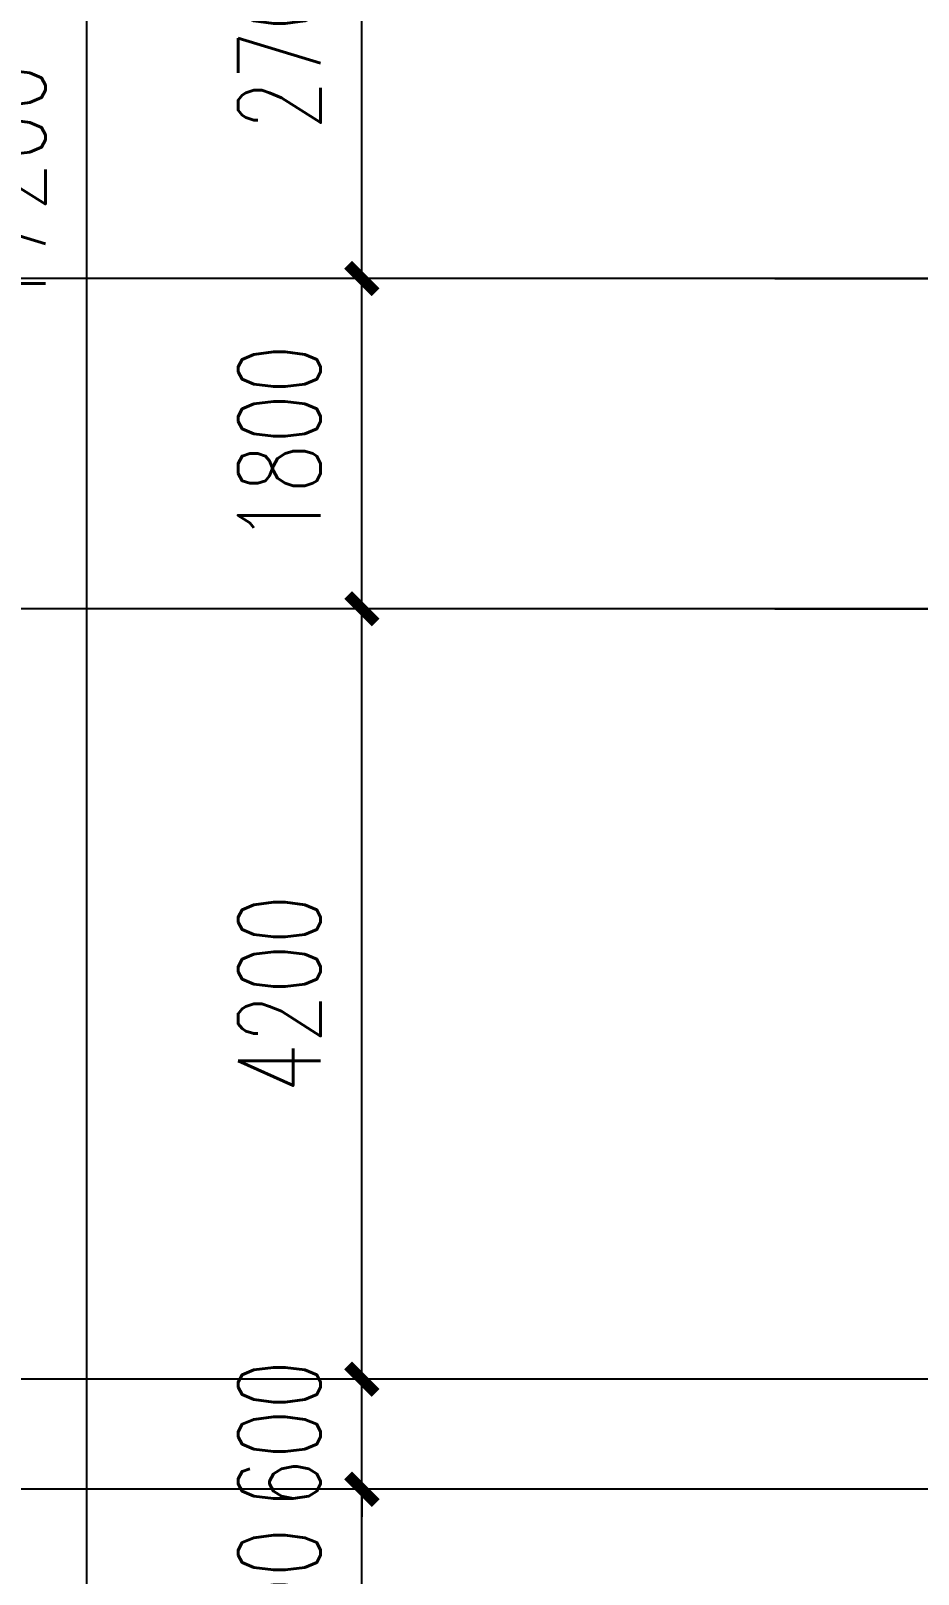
# Model space of a CAD drawing. Extents: x 802298 to 1915382, y -2285475 to -1340051.
# Drawn here: x 1341536 to 1346372, y -2240889 to -2232476 of the extents above; entities that cross this region are included whole.
import ezdxf

# ---------------------------------------------------------------- set-up
doc = ezdxf.new("R2010")
doc.units = 0
doc.header["$LTSCALE"] = 1000
doc.header["$MEASUREMENT"] = 0
doc.linetypes.add('DOTE', pattern=[2.42, 2, -0.2, 0.02, -0.2])
doc.layers.get('0').update_dxf_attribs({"linetype": 'CONTINUOUS'})
doc.layers.get('Defpoints').update_dxf_attribs({"linetype": 'CONTINUOUS'})
doc.layers.add('AXIS', color=3, linetype='CONTINUOUS')
doc.layers.add('DOTE', color=1, linetype='CONTINUOUS')
doc.styles.add('DIM_FONT', font='SIMPLEX', dxfattribs={"width": 0.7, "bigfont": 'GBCBIG'})
doc.dimstyles.new('DIMN150', dxfattribs={"dimscale": 1.5, "dimtxt": 300, "dimasz": 100, "dimexe": 250, "dimexo": 300, "dimgap": 150, "dimtad": 1, "dimdec": 0, "dimzin": 0, "dimdsep": 46, "dimtxsty": 'DIM_FONT', "dimblk": 'ARCHTICK', "dimcen": 0.09, "dimclrt": 7, "dimazin": 2, "dimtfac": 1, "dimtdec": 0, "dimtix": 1, "dimtmove": 2, "dimatfit": 3, "dimfxl": 0, "dimtolj": 1, "dimtzin": 0, "dimarcsym": 0})

# ---------------------------------------------------------------- blocks, each defined once
blk = doc.blocks.new('_ArchTick')
at = {"color": 0, "linetype": 'ByBlock', "const_width": 0.4}
blk.add_lwpolyline([(-0.5, -0.5), (0.5, 0.5)], dxfattribs=at)
blk = doc.blocks.new('*D577')
at = {"layer": 'AXIS', "color": 0, "lineweight": -2}
for p, q in [((1345140.5, -2224726.4), (1341465.5, -2224726.4)), ((1341840.5, -2241926.4), (1341840.5, -2224726.4)), ((1345140.5, -2241926.4), (1341465.5, -2241926.4))]:
    blk.add_line(p, q, dxfattribs=at)
at = {"layer": 'Defpoints', "color": 0}
for p in [(1341840.5, -2224726.4), (1345590.5, -2224726.4), (1345590.5, -2241926.4)]:
    blk.add_point(p, dxfattribs=at)
at = {"layer": 'AXIS', "color": 0, "lineweight": -2, "xscale": 150, "yscale": 150, "zscale": 150}
for p, rotation in [((1341840.5, -2224726.4), 90), ((1341840.5, -2241926.4), 270)]:
    blk.add_blockref('_ArchTick', p, dxfattribs=dict(at, rotation=rotation))
at = {"layer": 'AXIS', "color": 7, "insert": (1341390.5, -2233326.4), "char_height": 450, "attachment_point": 5, "rotation": 90, "style": 'DIM_FONT'}
blk.add_mtext('\\A1;17200', dxfattribs=at)
blk = doc.blocks.new('*D581')
at = {"layer": 'AXIS', "color": 0, "lineweight": -2}
for p, q in [((1345140.5, -2231126.4), (1342965.5, -2231126.4)), ((1343340.5, -2233826.4), (1343340.5, -2231126.4)), ((1345140.5, -2233826.4), (1342965.5, -2233826.4))]:
    blk.add_line(p, q, dxfattribs=at)
at = {"layer": 'Defpoints', "color": 0}
for p in [(1343340.5, -2231126.4), (1345590.5, -2231126.4), (1345590.5, -2233826.4)]:
    blk.add_point(p, dxfattribs=at)
at = {"layer": 'AXIS', "color": 0, "lineweight": -2, "xscale": 150, "yscale": 150, "zscale": 150}
for p, rotation in [((1343340.5, -2231126.4), 90), ((1343340.5, -2233826.4), 270)]:
    blk.add_blockref('_ArchTick', p, dxfattribs=dict(at, rotation=rotation))
at = {"layer": 'AXIS', "color": 7, "insert": (1342890.5, -2232476.4), "char_height": 450, "attachment_point": 5, "rotation": 90, "style": 'DIM_FONT'}
blk.add_mtext('\\A1;2700', dxfattribs=at)
blk = doc.blocks.new('*D582')
at = {"layer": 'AXIS', "color": 0, "lineweight": -2}
for p, q in [((1345140.5, -2233826.4), (1342965.5, -2233826.4)), ((1343340.5, -2235626.4), (1343340.5, -2233826.4)), ((1345140.5, -2235626.4), (1342965.5, -2235626.4))]:
    blk.add_line(p, q, dxfattribs=at)
at = {"layer": 'Defpoints', "color": 0}
for p in [(1343340.5, -2233826.4), (1345590.5, -2233826.4), (1345590.5, -2235626.4)]:
    blk.add_point(p, dxfattribs=at)
at = {"layer": 'AXIS', "color": 0, "lineweight": -2, "xscale": 150, "yscale": 150, "zscale": 150}
for p, rotation in [((1343340.5, -2233826.4), 90), ((1343340.5, -2235626.4), 270)]:
    blk.add_blockref('_ArchTick', p, dxfattribs=dict(at, rotation=rotation))
at = {"layer": 'AXIS', "color": 7, "insert": (1342890.5, -2234726.4), "char_height": 450, "attachment_point": 5, "rotation": 90, "style": 'DIM_FONT'}
blk.add_mtext('\\A1;1800', dxfattribs=at)
blk = doc.blocks.new('*D583')
at = {"layer": 'AXIS', "color": 0, "lineweight": -2}
for p, q in [((1345140.5, -2235626.4), (1342965.5, -2235626.4)), ((1343340.5, -2239826.4), (1343340.5, -2235626.4)), ((1345140.5, -2239826.4), (1342965.5, -2239826.4))]:
    blk.add_line(p, q, dxfattribs=at)
at = {"layer": 'Defpoints', "color": 0}
for p in [(1343340.5, -2235626.4), (1345590.5, -2235626.4), (1345590.5, -2239826.4)]:
    blk.add_point(p, dxfattribs=at)
at = {"layer": 'AXIS', "color": 0, "lineweight": -2, "xscale": 150, "yscale": 150, "zscale": 150}
for p, rotation in [((1343340.5, -2235626.4), 90), ((1343340.5, -2239826.4), 270)]:
    blk.add_blockref('_ArchTick', p, dxfattribs=dict(at, rotation=rotation))
at = {"layer": 'AXIS', "color": 7, "insert": (1342890.5, -2237726.4), "char_height": 450, "attachment_point": 5, "rotation": 90, "style": 'DIM_FONT'}
blk.add_mtext('\\A1;4200', dxfattribs=at)
blk = doc.blocks.new('*D584')
at = {"layer": 'AXIS', "color": 0, "lineweight": -2}
for p, q in [((1343340.5, -2239826.4), (1343340.5, -2239676.4)), ((1345140.5, -2239826.4), (1342965.5, -2239826.4)), ((1343340.5, -2240426.4), (1343340.5, -2239826.4)), ((1345140.5, -2240426.4), (1342965.5, -2240426.4)), ((1343340.5, -2240426.4), (1343340.5, -2240576.4))]:
    blk.add_line(p, q, dxfattribs=at)
at = {"layer": 'Defpoints', "color": 0}
for p in [(1343340.5, -2239826.4), (1345590.5, -2239826.4), (1345590.5, -2240426.4)]:
    blk.add_point(p, dxfattribs=at)
at = {"layer": 'AXIS', "color": 0, "lineweight": -2, "xscale": 150, "yscale": 150, "zscale": 150}
for p, rotation in [((1343340.5, -2239826.4), 270), ((1343340.5, -2240426.4), 90)]:
    blk.add_blockref('_ArchTick', p, dxfattribs=dict(at, rotation=rotation))
at = {"layer": 'AXIS', "color": 7, "insert": (1342890.5, -2240126.4), "char_height": 450, "attachment_point": 5, "rotation": 90, "style": 'DIM_FONT'}
blk.add_mtext('\\A1;600', dxfattribs=at)
blk = doc.blocks.new('*D585')
at = {"layer": 'AXIS', "color": 0, "lineweight": -2}
for p, q in [((1343340.5, -2240426.4), (1343340.5, -2240276.4)), ((1345140.5, -2240426.4), (1342965.5, -2240426.4)), ((1343340.5, -2241926.4), (1343340.5, -2240426.4)), ((1345140.5, -2241926.4), (1342965.5, -2241926.4)), ((1343340.5, -2241926.4), (1343340.5, -2242076.4))]:
    blk.add_line(p, q, dxfattribs=at)
at = {"layer": 'Defpoints', "color": 0}
for p in [(1343340.5, -2240426.4), (1345590.5, -2240426.4), (1345590.5, -2241926.4)]:
    blk.add_point(p, dxfattribs=at)
at = {"layer": 'AXIS', "color": 0, "lineweight": -2, "xscale": 150, "yscale": 150, "zscale": 150}
for p, rotation in [((1343340.5, -2240426.4), 270), ((1343340.5, -2241926.4), 90)]:
    blk.add_blockref('_ArchTick', p, dxfattribs=dict(at, rotation=rotation))
at = {"layer": 'AXIS', "color": 7, "insert": (1342890.5, -2241176.4), "char_height": 450, "attachment_point": 5, "rotation": 90, "style": 'DIM_FONT'}
blk.add_mtext('\\A1;1500', dxfattribs=at)

msp = doc.modelspace()

# ---------------------------------------------------------------- linework, layer by layer
at = {"layer": 'AXIS'}
for p, q in [((1346490.5, -2233826.4), (1340490.5, -2233826.4)), ((1346490.5, -2235626.4), (1340490.5, -2235626.4)), ((1346490.5, -2239826.4), (1340490.5, -2239826.4)), ((1346490.5, -2240426.4), (1340490.5, -2240426.4))]:
    msp.add_line(p, q, dxfattribs=at)
at = {"layer": 'DOTE', "linetype": 'DOTE'}
for p, q in [((1345590.5, -2233826.4), (1351690.5, -2233826.4)), ((1345590.5, -2235626.4), (1350490.5, -2235626.4)), ((1351690.5, -2239826.4), (1345590.5, -2239826.4)), ((1359390.5, -2240426.4), (1345590.5, -2240426.4))]:
    msp.add_line(p, q, dxfattribs=at)

# ---------------------------------------------------------------- dimensions: what is measured, and where the dimension line sits
at = {"layer": 'AXIS'}
for p1, p2, distance, picture, middle in [((1345590.5, -2241926.4), (1345590.5, -2224726.4), 3750, '*D577', (1341390.5, -2233326.4)), ((1345590.5, -2233826.4), (1345590.5, -2231126.4), 2250, '*D581', (1342890.5, -2232476.4)), ((1345590.5, -2235626.4), (1345590.5, -2233826.4), 2250, '*D582', (1342890.5, -2234726.4)), ((1345590.5, -2239826.4), (1345590.5, -2235626.4), 2250, '*D583', (1342890.5, -2237726.4)), ((1345590.5, -2240426.4), (1345590.5, -2239826.4), 2250, '*D584', (1342890.5, -2240126.4)), ((1345590.5, -2241926.4), (1345590.5, -2240426.4), 2250, '*D585', (1342890.5, -2241176.4))]:
    dim = msp.add_aligned_dim(p1=p1, p2=p2, distance=distance, dimstyle='DIMN150', dxfattribs=at)
    dim.commit()
    dim.dimension.update_dxf_attribs({"geometry": picture, "text_midpoint": middle})

doc.saveas('drawing.dxf')
